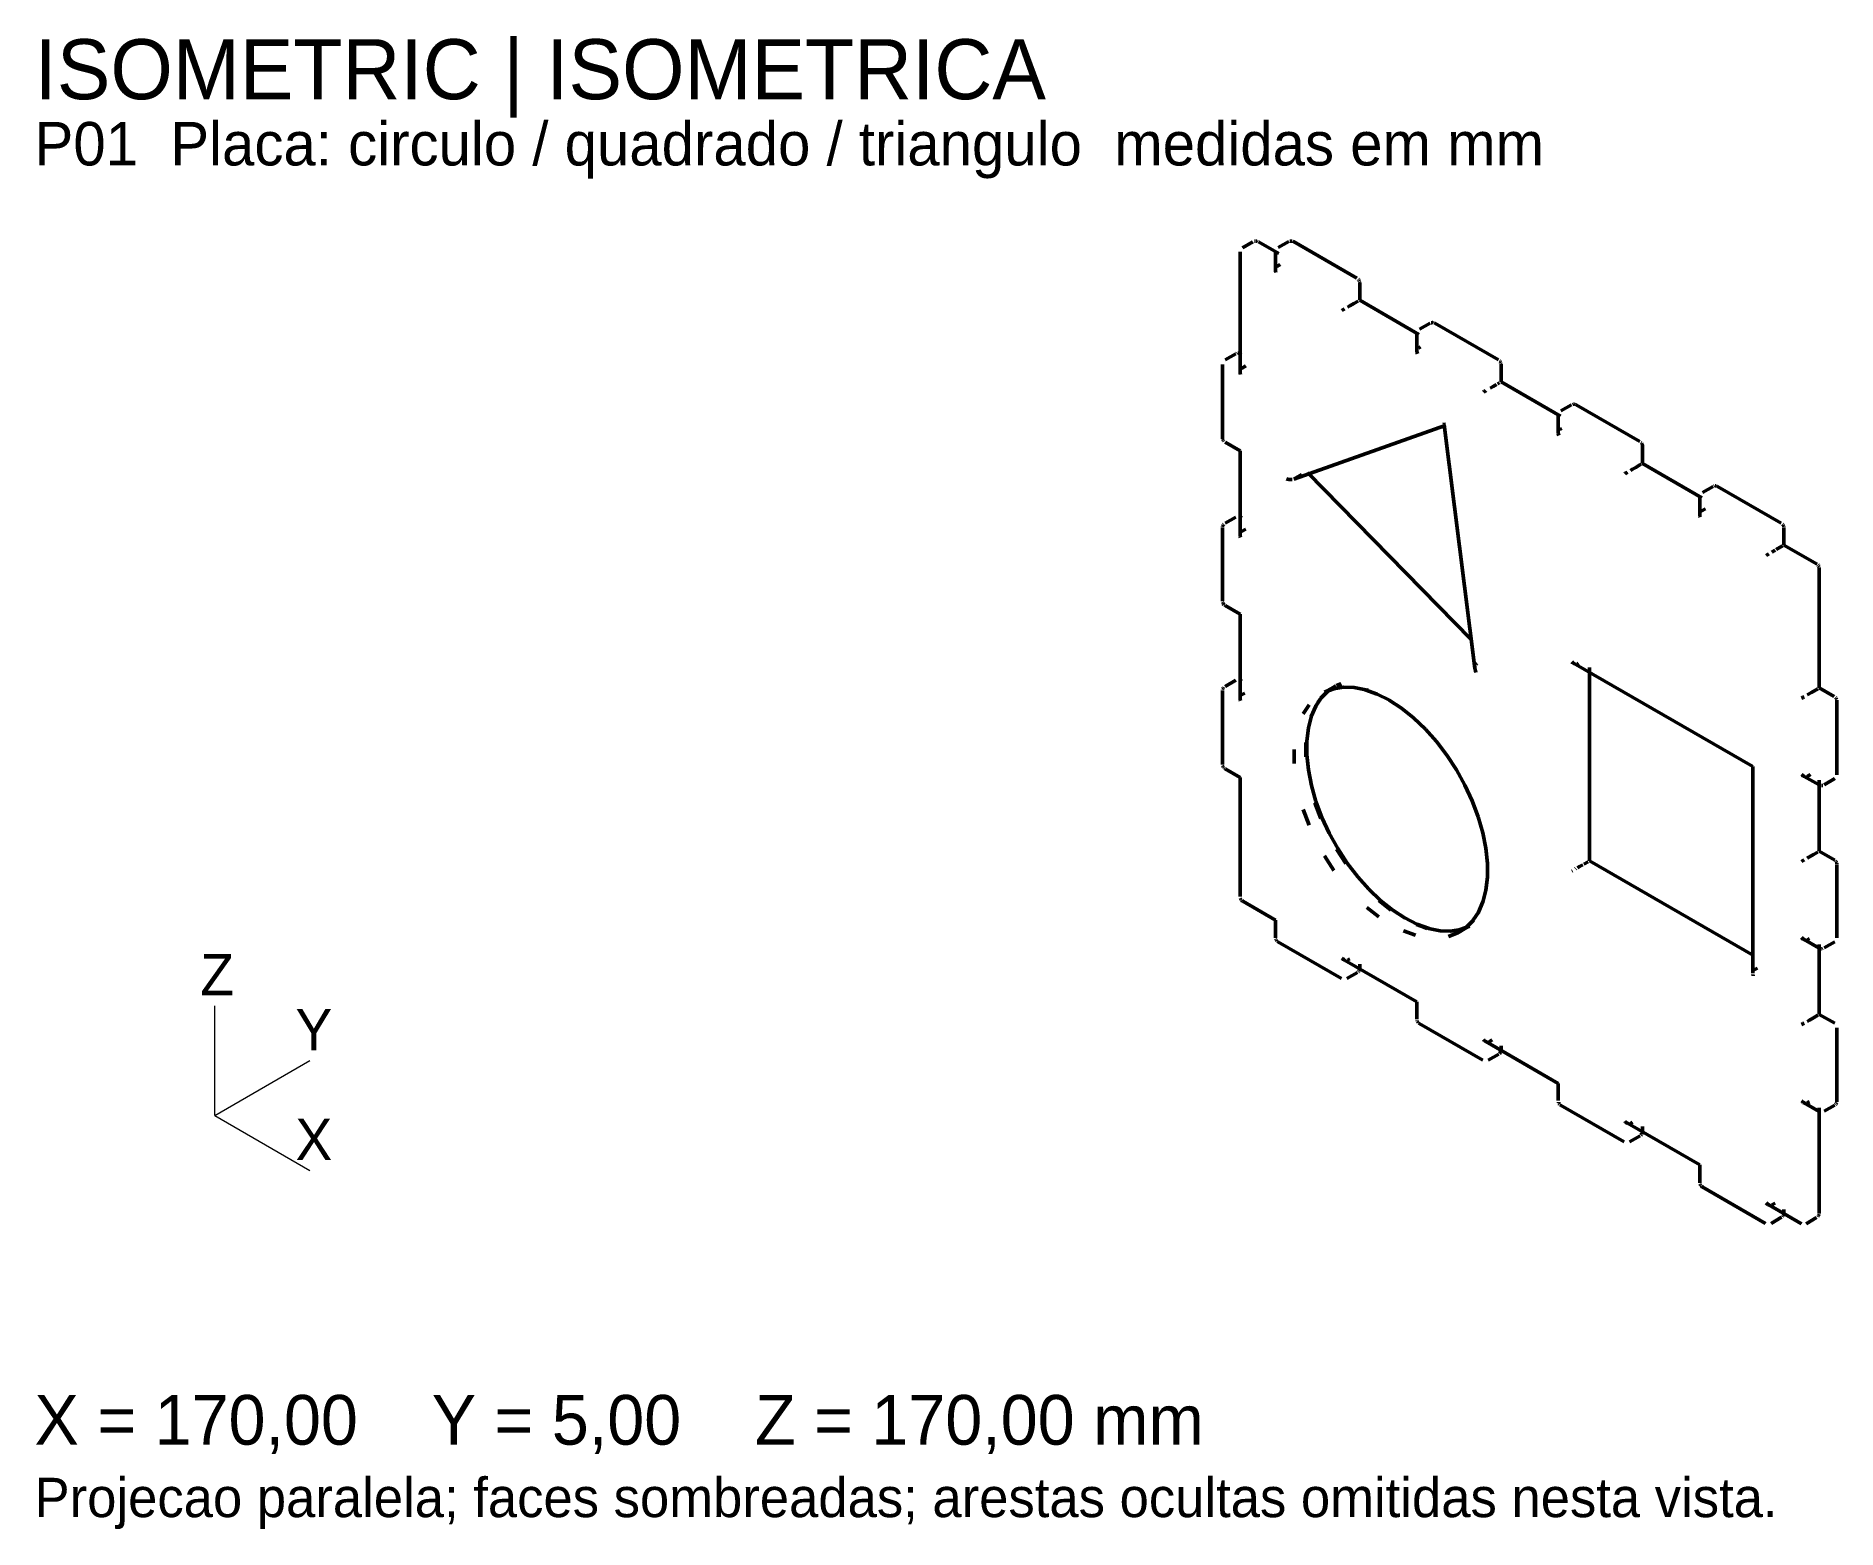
# Model space of a CAD drawing. Header units: millimetres. Extents: x 16 to 376, y 17 to 315.
import ezdxf

# ---------------------------------------------------------------- set-up
doc = ezdxf.new("R2010")
doc.units = ezdxf.units.MM
for name, color, linetype, lineweight in [('TEXT', 7, 'CONTINUOUS', 18), ('THIN', 7, 'CONTINUOUS', 18), ('VISIBLE', 7, 'CONTINUOUS', 50)]:
    doc.layers.add(name, color=color, linetype=linetype, lineweight=lineweight)

msp = doc.modelspace()

# ---------------------------------------------------------------- linework, layer by layer
at = {"layer": 'THIN'}
for q in [(51.77, 121.38), (70.81, 110.39), (70.81, 88.41)]:
    msp.add_line((51.77, 99.4), q, dxfattribs=at)
at = {"layer": 'VISIBLE'}
for p, q in [((257.3, 273), (259.42, 274.22)), ((259.69, 274.34), (259.82, 274.37)), ((259.91, 274.38), (260.05, 274.38)), ((260.05, 274.38), (260.19, 274.35)), ((260.28, 274.33), (260.41, 274.27)), ((260.5, 274.22), (264.61, 271.85)), ((264.46, 273.05), (266.58, 274.27)), ((266.76, 274.34), (266.89, 274.37)), ((266.98, 274.38), (267.12, 274.38)), ((267.12, 274.38), (267.26, 274.35)), ((267.36, 274.33), (267.49, 274.27)), ((267.49, 274.27), (280.21, 266.92)), ((256.84, 248.34), (256.84, 272.21)), ((263.91, 268.55), (263.91, 272.11)), ((263.91, 268.75), (263.91, 268.55)), ((263.91, 268.55), (263.94, 268.34)), ((263.94, 268.34), (264, 268.11)), ((264.2, 269.3), (264.84, 269.67)), ((280.45, 266.75), (280.54, 266.66)), ((280.6, 266.57), (280.67, 266.46)), ((280.67, 266.46), (280.71, 266.32)), ((280.74, 266.23), (280.76, 266.09)), ((280.76, 262.53), (280.76, 266.09)), ((277.22, 260.48), (277.38, 260.58)), ((277.38, 260.58), (277.55, 260.68)), ((277.55, 260.68), (277.72, 260.78)), ((278.34, 261.14), (278.77, 261.38)), ((278.77, 261.38), (279.62, 261.87)), ((279.62, 261.87), (280.47, 262.36)), ((280.76, 262.53), (292.61, 255.68)), ((292.2, 252.42), (292.2, 255.88)), ((292.74, 256.72), (294.86, 257.94)), ((295.05, 258.01), (295.17, 258.04)), ((295.27, 258.05), (295.41, 258.05)), ((295.41, 258.05), (295.54, 258.02)), ((295.64, 258), (295.77, 257.94)), ((295.77, 257.94), (308.5, 250.59)), ((292.2, 252.42), (292.2, 252.22)), ((292.2, 252.22), (292.23, 252.01)), ((292.49, 252.97), (292.91, 253.22)), ((253.31, 234.96), (253.31, 249.66)), ((253.85, 250.59), (255.97, 251.82)), ((256.16, 251.89), (256.28, 251.92)), ((256.38, 251.92), (256.51, 251.93)), ((256.51, 251.93), (256.65, 251.9)), ((256.75, 251.88), (256.88, 251.82)), ((256.88, 251.82), (257.11, 251.69)), ((257.13, 248.89), (257.98, 249.38)), ((292.23, 252.01), (292.29, 251.78)), ((308.74, 250.42), (308.83, 250.33)), ((308.88, 250.24), (308.95, 250.13)), ((308.95, 250.13), (308.99, 249.99)), ((309.02, 249.9), (309.04, 249.76)), ((309.04, 246.2), (309.04, 249.76)), ((256.84, 248.34), (256.84, 248.14)), ((256.84, 248.14), (256.87, 247.92)), ((256.87, 247.92), (256.93, 247.7)), ((306.84, 244.93), (307.48, 245.3)), ((307.48, 245.3), (308.11, 245.66)), ((308.33, 245.79), (308.75, 246.03)), ((309.04, 246.2), (320.9, 239.35)), ((305.5, 244.15), (305.66, 244.25)), ((305.66, 244.25), (305.83, 244.35)), ((305.83, 244.35), (306.01, 244.45)), ((321.02, 240.39), (323.15, 241.61)), ((323.33, 241.68), (323.46, 241.71)), ((323.55, 241.72), (323.69, 241.72)), ((323.69, 241.72), (323.83, 241.69)), ((323.92, 241.67), (324.05, 241.61)), ((324.05, 241.61), (336.78, 234.26)), ((297.62, 237.73), (297.63, 237.86)), ((297.63, 237.86), (297.67, 238.01)), ((320.48, 236.09), (320.48, 239.55)), ((253.31, 234.96), (253.32, 234.82)), ((253.35, 234.72), (253.4, 234.59)), ((253.4, 234.59), (253.47, 234.47)), ((253.52, 234.39), (253.61, 234.3)), ((253.85, 234.12), (256.84, 232.39)), ((267.61, 226.73), (297.88, 237.5)), ((297.64, 237.62), (303.79, 188.89)), ((320.48, 236.09), (320.48, 235.89)), ((320.48, 235.89), (320.51, 235.68)), ((320.51, 235.68), (320.57, 235.45)), ((320.77, 236.64), (321.2, 236.89)), ((256.84, 215.68), (256.84, 232.39)), ((337.02, 234.09), (337.11, 234)), ((337.16, 233.91), (337.24, 233.8)), ((337.24, 233.8), (337.28, 233.67)), ((337.31, 233.57), (337.32, 233.43)), ((337.32, 229.87), (337.32, 233.33)), ((267.74, 226.79), (269.22, 227.65)), ((270.33, 228.07), (303.06, 194.63)), ((270.33, 228.07), (302.97, 194.73)), ((270.42, 228), (303.07, 194.63)), ((333.78, 227.82), (333.95, 227.92)), ((333.95, 227.92), (334.12, 228.02)), ((334.12, 228.02), (334.29, 228.12)), ((334.91, 228.48), (335.34, 228.72)), ((335.34, 228.72), (335.97, 229.09)), ((335.97, 229.09), (336.82, 229.58)), ((336.82, 229.58), (337.03, 229.7)), ((337.32, 229.87), (349.18, 223.02)), ((266.1, 226.78), (266.35, 226.73)), ((266.35, 226.73), (266.59, 226.69)), ((266.59, 226.69), (266.83, 226.66)), ((266.83, 226.66), (267.06, 226.65)), ((267.06, 226.65), (267.26, 226.66)), ((349.31, 224.06), (351.43, 225.28)), ((351.61, 225.35), (351.74, 225.38)), ((351.84, 225.39), (351.97, 225.39)), ((351.97, 225.39), (352.11, 225.36)), ((352.21, 225.34), (352.34, 225.28)), ((352.34, 225.28), (365.07, 217.93)), ((348.77, 219.56), (348.77, 223.12)), ((348.77, 219.76), (348.77, 219.56)), ((349.06, 220.31), (349.9, 220.8)), ((253.31, 217.1), (253.32, 217.24)), ((253.31, 202.3), (253.31, 217)), ((253.35, 217.34), (253.4, 217.47)), ((253.4, 217.47), (253.47, 217.58)), ((253.52, 217.67), (253.61, 217.76)), ((253.85, 217.93), (255.97, 219.16)), ((256.97, 219.11), (257.19, 218.98)), ((257.13, 216.23), (257.98, 216.72)), ((348.77, 219.56), (348.8, 219.35)), ((348.8, 219.35), (348.86, 219.12)), ((365.31, 217.76), (365.4, 217.67)), ((365.45, 217.58), (365.52, 217.47)), ((365.52, 217.47), (365.56, 217.34)), ((365.59, 217.24), (365.61, 217.1)), ((365.61, 213.54), (365.61, 217)), ((256.84, 215.68), (256.84, 215.48)), ((256.84, 215.48), (256.87, 215.26)), ((256.87, 215.26), (256.93, 215.04)), ((363.2, 212.15), (363.83, 212.51)), ((364.05, 212.64), (365.32, 213.37)), ((365.61, 213.54), (372.22, 209.72)), ((362.07, 211.49), (362.23, 211.59)), ((362.23, 211.59), (362.4, 211.69)), ((362.4, 211.69), (362.58, 211.79)), ((372.38, 209.59), (372.47, 209.5)), ((372.52, 209.42), (372.59, 209.3)), ((372.59, 209.3), (372.63, 209.17)), ((372.66, 209.07), (372.68, 208.93)), ((372.68, 184.96), (372.68, 208.93)), ((253.34, 202.1), (253.37, 201.98)), ((253.42, 201.89), (253.49, 201.77)), ((253.49, 201.77), (253.58, 201.67)), ((253.65, 201.6), (253.76, 201.51)), ((253.85, 201.46), (256.84, 199.73)), ((256.84, 183.02), (256.84, 199.73)), ((303.81, 189.32), (303.79, 189.12)), ((303.79, 189.12), (303.79, 188.89)), ((303.79, 188.89), (303.83, 188.63)), ((303.83, 188.63), (303.89, 188.36)), ((303.89, 188.36), (303.97, 188.07)), ((304.03, 189.7), (304.24, 189.82)), ((323.18, 190.21), (323.34, 190.05)), ((323.34, 190.05), (323.51, 189.91)), ((323.51, 189.91), (323.69, 189.81)), ((323.51, 189.91), (359.37, 169.21)), ((324.31, 189.79), (324.52, 189.91)), ((326.72, 150.36), (326.72, 189.08)), ((253.31, 184.44), (253.32, 184.58)), ((253.31, 169.64), (253.31, 184.34)), ((253.35, 184.68), (253.4, 184.81)), ((253.4, 184.81), (253.47, 184.92)), ((253.52, 185.01), (253.61, 185.1)), ((253.85, 185.27), (255.97, 186.5)), ((256.97, 186.45), (257.19, 186.32)), ((257.13, 183.57), (257.77, 183.94)), ((273, 182.91), (274.44, 184.37)), ((273.74, 184.09), (275.62, 184.8)), ((273.74, 184.09), (274.68, 184.51)), ((273.87, 184.15), (275.99, 185.37)), ((273.87, 184.15), (274.68, 184.51)), ((274.44, 184.37), (275.99, 185.37)), ((275.49, 184.77), (277.55, 185.1)), ((275.49, 184.77), (275.62, 184.8)), ((276.11, 185.46), (277.05, 185.81)), ((276.11, 185.46), (276.81, 185.74)), ((276.81, 185.74), (277.04, 185.82)), ((277.42, 185.1), (279.64, 185.02)), ((277.42, 185.1), (277.55, 185.1)), ((279.64, 185.02), (281.97, 184.55)), ((281.85, 184.58), (284.27, 183.72)), ((282.22, 184.58), (282.46, 184.49)), ((284.27, 183.72), (286.73, 182.48)), ((370.27, 183.57), (371.12, 184.06)), ((371.12, 184.06), (372.39, 184.79)), ((372.68, 184.96), (375.67, 183.23)), ((256.84, 183.02), (256.84, 182.82)), ((256.84, 182.82), (256.87, 182.6)), ((256.87, 182.6), (256.93, 182.38)), ((269.46, 179.75), (270.63, 181.55)), ((271.07, 179.23), (271.98, 181.34)), ((271.91, 181.22), (273.09, 183.02)), ((271.98, 181.34), (271.91, 181.22)), ((272.41, 182.02), (272.85, 182.69)), ((273.09, 183.02), (273, 182.91)), ((286.64, 182.53), (289.11, 180.92)), ((289.11, 180.92), (291.54, 178.99)), ((369.14, 182.92), (369.3, 183.01)), ((369.3, 183.01), (369.47, 183.11)), ((369.47, 183.11), (369.65, 183.21)), ((375.91, 183.06), (376, 182.96)), ((376.05, 182.88), (376.13, 182.76)), ((376.13, 182.76), (376.17, 182.63)), ((376.2, 182.54), (376.21, 182.4)), ((376.21, 167.6), (376.21, 182.29)), ((270.19, 174.3), (270.5, 176.95)), ((270.5, 176.95), (271.11, 179.35)), ((271.11, 179.35), (271.07, 179.23)), ((291.54, 178.99), (293.89, 176.74)), ((293.89, 176.74), (296.13, 174.24)), ((270.01, 171.19), (270.01, 174.01)), ((270.19, 171.56), (270.19, 174.41)), ((296.13, 174.24), (298.22, 171.5)), ((253.34, 169.44), (253.37, 169.32)), ((267.64, 169.82), (267.64, 172.65)), ((270.19, 171.56), (270.5, 168.54)), ((298.22, 171.5), (300.13, 168.58)), ((253.42, 169.23), (253.49, 169.11)), ((253.49, 169.11), (253.58, 169.01)), ((253.65, 168.94), (253.76, 168.85)), ((253.85, 168.8), (256.84, 167.07)), ((256.84, 143.2), (256.84, 167.07)), ((270.5, 168.54), (271.11, 165.42)), ((300.13, 168.58), (301.82, 165.52)), ((359.37, 169.21), (359.37, 128)), ((359.37, 128), (359.37, 169.21)), ((359.37, 127.91), (359.37, 169.21)), ((369.14, 167.66), (369.3, 167.5)), ((369.3, 167.5), (369.47, 167.36)), ((369.47, 167.36), (369.65, 167.26)), ((369.65, 167.26), (372.64, 165.54)), ((370.27, 167.24), (370.91, 167.61)), ((372.68, 152.3), (372.68, 166.53)), ((373.64, 165.59), (375.76, 166.81)), ((271.11, 165.42), (272.02, 162.24)), ((272.02, 162.24), (273.22, 159.05)), ((301.82, 165.52), (303.27, 162.37)), ((303.27, 162.37), (304.47, 159.18)), ((372.64, 165.54), (372.77, 165.48)), ((372.87, 165.46), (373.01, 165.43)), ((373.01, 165.43), (373.14, 165.43)), ((373.24, 165.43), (373.37, 165.47)), ((269.46, 160.62), (270.63, 157.47)), ((271.82, 161.99), (273, 158.84)), ((273.22, 159.05), (274.67, 155.9)), ((304.47, 159.18), (305.38, 156)), ((274.67, 155.9), (276.36, 152.84)), ((305.38, 156), (305.99, 152.87)), ((273.74, 151.34), (275.62, 148.45)), ((276.11, 152.7), (277.99, 149.82)), ((276.36, 152.84), (278.27, 149.92)), ((305.99, 152.87), (306.3, 149.86)), ((370.27, 150.91), (371.54, 151.64)), ((371.54, 151.64), (372.39, 152.13)), ((372.68, 152.3), (375.76, 150.52)), ((278.27, 149.92), (280.36, 147.18)), ((306.3, 147), (306.3, 149.86)), ((323.18, 148.31), (323.29, 148.38)), ((323.91, 148.74), (324.02, 148.8)), ((324.31, 148.97), (324.73, 149.21)), ((324.73, 149.21), (325.37, 149.58)), ((325.58, 149.7), (326.43, 150.19)), ((326.72, 150.36), (359.55, 131.4)), ((369.14, 150.26), (369.3, 150.35)), ((369.3, 150.35), (369.47, 150.45)), ((369.47, 150.45), (369.65, 150.55)), ((375.91, 150.4), (376, 150.3)), ((376.05, 150.22), (376.13, 150.1)), ((376.13, 150.1), (376.17, 149.97)), ((376.2, 149.88), (376.21, 149.74)), ((376.21, 134.94), (376.21, 149.63)), ((280.36, 147.18), (282.6, 144.67)), ((282.6, 144.67), (284.95, 142.43)), ((305.38, 142.07), (305.99, 144.47)), ((305.99, 144.47), (306.3, 147.11)), ((256.88, 142.91), (256.91, 142.78)), ((256.95, 142.7), (257.02, 142.58)), ((257.02, 142.58), (257.11, 142.47)), ((257.18, 142.4), (257.3, 142.32)), ((257.38, 142.27), (263.91, 138.5)), ((282.22, 141.06), (284.62, 139.14)), ((284.59, 142.42), (286.99, 140.51)), ((284.95, 142.43), (287.38, 140.49)), ((287.38, 140.49), (289.85, 138.89)), ((304.51, 140.08), (305.41, 142.19)), ((305.41, 142.19), (305.38, 142.07)), ((263.91, 134.94), (263.91, 138.5)), ((289.76, 138.94), (292.22, 137.7)), ((292.11, 137.61), (293.07, 137.27)), ((292.22, 137.7), (294.64, 136.83)), ((293.07, 137.27), (294.27, 136.84)), ((300.38, 135.96), (302.08, 137.06)), ((300.38, 135.96), (302.05, 137.05)), ((300.49, 136.04), (302.62, 137.27)), ((300.49, 136.04), (302.08, 137.06)), ((300.86, 136.61), (302.75, 137.32)), ((301.8, 136.9), (302.75, 137.32)), ((301.8, 136.9), (302.62, 137.27)), ((302.05, 137.05), (303.49, 138.5)), ((303.4, 138.4), (304.58, 140.19)), ((303.49, 138.5), (303.4, 138.4)), ((304.58, 140.19), (304.51, 140.08)), ((263.95, 134.74), (263.98, 134.62)), ((264.03, 134.53), (264.09, 134.41)), ((264.09, 134.41), (264.18, 134.31)), ((264.25, 134.23), (264.37, 134.15)), ((264.37, 134.15), (277.1, 126.8)), ((289.5, 136.33), (291.9, 135.47)), ((294.52, 136.86), (296.85, 136.39)), ((296.85, 136.39), (299.07, 136.32)), ((298.5, 135.25), (300.38, 135.96)), ((298.5, 135.25), (299.68, 135.68)), ((298.94, 136.32), (301, 136.64)), ((298.94, 136.32), (299.07, 136.32)), ((299.68, 135.68), (300.38, 135.96)), ((300.86, 136.61), (301, 136.64)), ((369.14, 135), (369.3, 134.84)), ((369.3, 134.84), (369.47, 134.7)), ((369.47, 134.7), (369.65, 134.6)), ((369.65, 134.6), (372.64, 132.88)), ((370.27, 134.58), (370.69, 134.82)), ((372.68, 119.64), (372.68, 133.6)), ((373.64, 132.93), (375.76, 134.15)), ((277.22, 130.92), (277.38, 130.76)), ((277.38, 130.76), (277.55, 130.62)), ((277.55, 130.62), (277.72, 130.52)), ((277.72, 130.52), (292.2, 122.17)), ((278.34, 130.5), (278.77, 130.74)), ((280.76, 128.91), (280.76, 129.68)), ((372.64, 132.88), (372.77, 132.82)), ((372.87, 132.8), (373.01, 132.77)), ((373.01, 132.77), (373.14, 132.77)), ((373.24, 132.77), (373.37, 132.81)), ((278.18, 126.8), (280.3, 128.03)), ((280.45, 128.15), (280.54, 128.24)), ((280.6, 128.33), (280.67, 128.44)), ((280.67, 128.44), (280.71, 128.58)), ((280.74, 128.67), (280.76, 128.81)), ((359.38, 127.72), (359.4, 127.59)), ((359.42, 127.52), (359.46, 127.36)), ((359.66, 128.55), (360.3, 128.92)), ((292.2, 118.71), (292.2, 122.17)), ((370.69, 118.5), (371.54, 118.98)), ((371.54, 118.98), (372.39, 119.47)), ((372.68, 119.64), (375.76, 117.86)), ((292.23, 118.41), (292.27, 118.29)), ((292.31, 118.2), (292.38, 118.08)), ((292.38, 118.08), (292.47, 117.98)), ((292.54, 117.9), (292.65, 117.82)), ((292.65, 117.82), (305.38, 110.47)), ((369.14, 117.6), (369.3, 117.69)), ((369.3, 117.69), (369.47, 117.79)), ((369.47, 117.79), (369.65, 117.89)), ((370.27, 118.25), (370.69, 118.5)), ((376.21, 102.28), (376.21, 116.97)), ((305.5, 114.59), (305.66, 114.43)), ((305.66, 114.43), (305.83, 114.29)), ((305.83, 114.29), (306.01, 114.19)), ((306.01, 114.19), (320.48, 105.84)), ((306.46, 110.47), (308.58, 111.7)), ((306.63, 114.17), (307.27, 114.54)), ((308.74, 111.82), (308.83, 111.92)), ((308.88, 112), (308.95, 112.11)), ((308.95, 112.11), (308.99, 112.25)), ((309.02, 112.34), (309.04, 112.48)), ((309.04, 112.58), (309.04, 113.35)), ((320.48, 102.38), (320.48, 105.84)), ((320.51, 102.08), (320.55, 101.96)), ((320.59, 101.87), (320.66, 101.75)), ((320.66, 101.75), (320.75, 101.65)), ((320.82, 101.57), (320.94, 101.49)), ((320.94, 101.49), (333.66, 94.14)), ((369.14, 102.34), (369.3, 102.18)), ((369.3, 102.18), (369.47, 102.04)), ((369.47, 102.04), (369.65, 101.94)), ((369.65, 101.94), (372.64, 100.22)), ((370.27, 101.92), (370.69, 102.17)), ((372.68, 79.93), (372.68, 100.97)), ((373.64, 100.27), (375.76, 101.49)), ((375.91, 101.62), (376, 101.71)), ((376.05, 101.79), (376.13, 101.91)), ((376.13, 101.91), (376.17, 102.04)), ((376.2, 102.14), (376.21, 102.28)), ((333.78, 98.26), (333.95, 98.1)), ((333.95, 98.1), (334.12, 97.96)), ((334.12, 97.96), (334.29, 97.86)), ((334.29, 97.86), (348.77, 89.51)), ((334.91, 97.84), (335.34, 98.08)), ((334.75, 94.14), (336.87, 95.37)), ((337.02, 95.49), (337.11, 95.59)), ((337.16, 95.67), (337.24, 95.78)), ((337.24, 95.78), (337.28, 95.92)), ((337.31, 96.01), (337.32, 96.15)), ((337.32, 96.15), (337.32, 97.22)), ((348.77, 85.95), (348.77, 89.51)), ((348.8, 85.75), (348.83, 85.63)), ((348.88, 85.54), (348.95, 85.42)), ((348.95, 85.42), (349.04, 85.32)), ((349.11, 85.24), (349.22, 85.16)), ((349.22, 85.16), (361.95, 77.81)), ((362.07, 81.93), (362.23, 81.77)), ((362.23, 81.77), (362.4, 81.63)), ((362.4, 81.63), (362.58, 81.53)), ((362.58, 81.53), (369.11, 77.76)), ((363.2, 81.51), (363.83, 81.88)), ((365.31, 79.16), (365.4, 79.26)), ((365.45, 79.34), (365.52, 79.46)), ((365.52, 79.46), (365.56, 79.59)), ((365.59, 79.68), (365.61, 79.82)), ((365.61, 79.82), (365.61, 80.62)), ((372.38, 79.16), (372.47, 79.26)), ((372.52, 79.34), (372.59, 79.46)), ((372.59, 79.46), (372.63, 79.59)), ((372.66, 79.68), (372.68, 79.82)), ((363.03, 77.81), (365.15, 79.04)), ((370.02, 77.76), (372.14, 78.99))]:
    msp.add_line(p, q, dxfattribs=at)

# ---------------------------------------------------------------- texts
at = {"layer": 'TEXT'}
for s, height, p in [('ISOMETRIC | ISOMETRICA', 12.0106, (15.74, 302.75)), ('P01  Placa: circulo / quadrado / triangulo  medidas em mm', 8.6973, (15.74, 289.5)), ('Z', 8.28, (48.87, 123.45)), ('Y', 8.28, (67.91, 112.46)), ('X', 8.28, (67.91, 90.48)), ('X = 170,00    Y = 5,00    Z = 170,00 mm', 9.9398, (15.74, 33.55)), ('Projecao paralela; faces sombreadas; arestas ocultas omitidas nesta vista.', 7.869, (15.74, 19.05))]:
    msp.add_text(s, height=height, dxfattribs=at).set_placement(p)

doc.saveas('drawing.dxf')
